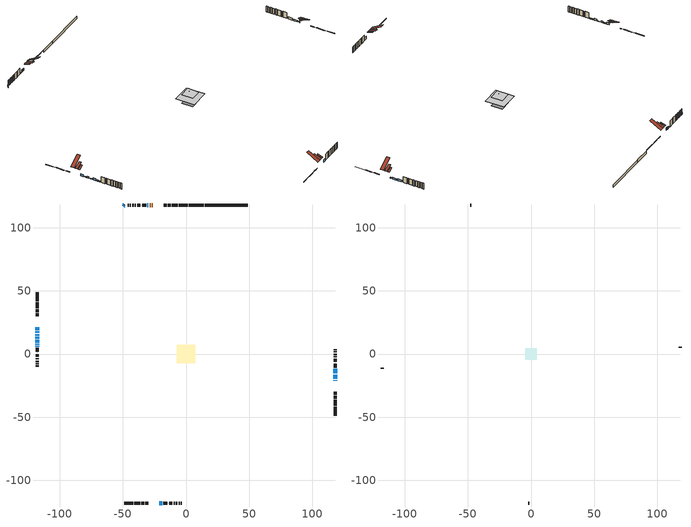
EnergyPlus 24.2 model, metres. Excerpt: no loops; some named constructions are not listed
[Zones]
conditioned space
 floor adiabatic (AdiabaticFloorConstruction): -7.32,-7.32 -7.32,7.32 7.32,7.32 7.32,-7.32 z2.9
 floor foundation (Slab1 construction): -4.37,-4.37 -4.37,4.37 4.37,4.37 4.37,-4.37 z-1.8
 floor foundation (Slab1 construction 1): -2.57,-2.57 -2.57,2.57 2.57,2.57 2.57,-2.57 z-1.8
 wall outside (RimJoist1 construction): 1.4,118.03 -5.76,118.03 / -48.89,-118.03 -41.73,-118.03 / -118.03,48.89 -118.03,41.73 / 118.03,-48.89 118.03,-41.73 z0.46:0.76
 wall outside (RimJoist2 construction): -6.68,118.03 -11.23,118.03 / -40.8,-118.03 -36.26,-118.03 / -118.03,40.8 -118.03,36.26 / 118.03,-40.8 118.03,-36.26 z0.46:0.76
 wall outside (RimJoist3 construction): -12.16,118.03 -14.31,118.03 / -35.33,-118.03 -33.18,-118.03 / -118.03,35.33 -118.03,33.18 / 118.03,-35.33 118.03,-33.18 z0.46:0.76
 wall outside (RimJoist4 construction): -15.24,118.03 -17.55,118.03 / -32.25,-118.03 -29.93,-118.03 / -118.03,32.25 -118.03,29.93 / 118.03,-32.25 118.03,-29.93 z0.46:0.76
 wall outside (AdiabaticWallConstruction 1): -26.42,118.03 -27.07,118.03 / -28,118.03 -28.86,118.03 z0.46:2.49
 wall outside (AdiabaticWallConstruction): 118.03,-21.07 118.03,-20.61 z0.46:1.38; -118.03,21.07 -118.03,18.99 / -48.89,118.03 -49.66,117.26 / -118.03,11.16 -118.03,8.97 z0.46:2.01; -21.07,-118.03 -18.88,-118.03 z0.46:2.44; -118.03,18.06 -118.03,16.74 / -118.03,6.38 -118.03,5.74 z0.46:1.22; -118.03,15.81 -118.03,14.64 z0.46:1.81; 118.03,-19.68 118.03,-16.25 z0.46:1.6; -29.78,118.03 -30.6,118.03 / -118.03,13.71 -118.03,12.08 z0.46:0.87; 118.03,-15.33 118.03,-11.77 z0.46:2.04; -118.03,8.04 -118.03,7.3 z0.46:1.4
 wall outside (Wall1 construction): -31.53,118.03 -34.5,118.03 / -17.96,-118.03 -14.98,-118.03 / -118.03,4.81 -118.03,1.84 / 118.03,-10.84 118.03,-7.87 z0.46:5.34
 wall outside (Wall2 construction): -35.43,118.03 -35.47,118.03 / -14.05,-118.03 -14.01,-118.03 / -118.03,0.91 -118.03,0.87 / 118.03,-6.94 118.03,-6.9 z0.46:5.34
 wall outside (Wall3 construction): -36.4,118.03 -38.7,118.03 / -13.08,-118.03 -10.78,-118.03 / -118.03,-0.06 -118.03,-2.36 / 118.03,-5.97 118.03,-3.67 z0.46:5.34
 wall outside (Wall5 construction): -39.63,118.03 -40.57,118.03 / -9.85,-118.03 -8.92,-118.03 / -118.03,-3.29 -118.03,-4.23 / 118.03,-2.74 118.03,-1.8 z0.46:5.34
 wall outside (Wall6 construction): -41.5,118.03 -42.74,118.03 / -7.99,-118.03 -6.75,-118.03 / -118.03,-5.15 -118.03,-6.39 / 118.03,-0.87 118.03,0.37 z0.46:5.34
 wall outside (Wall7 construction): -43.67,118.03 -44.44,118.03 / -5.82,-118.03 -5.04,-118.03 / -118.03,-7.32 -118.03,-8.1 / 118.03,1.29 118.03,2.07 z0.46:5.34
 wall outside (Wall8 construction): -45.37,118.03 -46.31,118.03 / -4.11,-118.03 -3.18,-118.03 / -118.03,-9.03 -118.03,-9.97 / 118.03,3 118.03,3.94 z0.46:5.34
 wall foundation (FoundationWall1 construction): 15,118.03,-1.8 15,118.03,0.46 45.5,118.03,0.46 45.5,118.03,0.17 48.89,118.03,0.17 48.89,118.03,-1.8
 wall foundation (FoundationWall2 construction): 14.07,118.03 2.33,118.03 z-1.8:0.46
 window (WindowConstruction 10): 118.03,-21.07 118.03,-20.61 z0.46:1.37
 window (WindowConstruction 5): -118.03,21.07 -118.03,18.99 z0.46:2.01
 window (WindowConstruction 6): -21.07,-118.03 -18.88,-118.03 z0.46:2.44
 window (WindowConstruction 7): -118.03,18.06 -118.03,16.74 z0.46:1.22
 window (WindowConstruction 8): -118.03,15.81 -118.03,14.64 z0.46:1.81
 window (WindowConstruction 9): 118.03,-19.68 118.03,-16.25 z0.46:1.6
 window (WindowConstruction 11): -29.79,118.03 -30.6,118.03 z0.46:0.87
 window (WindowConstruction 12): -118.03,13.71 -118.03,12.08 z0.46:0.87
 window (WindowConstruction): 118.03,-15.33 118.03,-11.77 z0.46:2.04
 window (WindowConstruction 1): -48.89,118.03 -49.66,117.26 z0.46:2.01
 window (WindowConstruction 2): -118.03,11.16 -118.03,8.97 z0.46:2.01
 window (WindowConstruction 3): -118.03,8.04 -118.03,7.31 z0.46:1.4
 window (WindowConstruction 4): -118.03,6.38 -118.03,5.74 z0.46:1.22
 door (Door): -26.42,118.03 -27.07,118.03 z0.46:2.49
 door (Door 1): -28,118.03 -28.86,118.03 z0.46:2.49
 ceiling adiabatic (AdiabaticFloorConstruction): 7.32,-7.32 7.32,7.32 -7.32,7.32 -7.32,-7.32 z2.9
 roof outside (Roof3 construction): -23.54,118.03,5.34 -23.54,112.13,7.3 -21.98,112.13,7.3 -21.98,118.03,5.34; -23.95,-118.03,5.34 -23.95,-112.13,7.3 -25.51,-112.13,7.3 -25.51,-118.03,5.34; -118.03,23.95,5.34 -112.13,23.95,7.3 -112.13,25.51,7.3 -118.03,25.51,5.34; 118.03,-23.95,5.34 112.13,-23.95,7.3 112.13,-25.51,7.3 118.03,-25.51,5.34
 roof outside (Roof4 construction): -25.49,118.03,5.34 -25.49,114.15,6.63 -24.47,114.15,6.63 -24.47,118.03,5.34; -22,-118.03,5.34 -22,-114.15,6.63 -23.02,-114.15,6.63 -23.02,-118.03,5.34; -118.03,22,5.34 -114.15,22,6.63 -114.15,23.02,6.63 -118.03,23.02,5.34; 118.03,-22,5.34 114.15,-22,6.63 114.15,-23.02,6.63 118.03,-23.02,5.34
attic - vented
 floor to conditioned space (Floor1 construction Reversed): -4.37,-4.37 -4.37,4.37 4.37,4.37 4.37,-4.37 z5.34
 floor to conditioned space (Floor2 construction Reversed): -1.92,-1.92 -1.92,1.92 1.92,1.92 1.92,-1.92 z5.34
 wall outside (Wall9 construction): -47.24,118.03 -47.96,118.03 / -2.25,-118.03 -1.52,-118.03 / -118.03,-10.89 -118.03,-11.62 / 118.03,4.87 118.03,5.59 z0.46:5.34
 roof outside (Roof1 construction): -21.05,118.03,5.34 -21.05,109.15,10.52 -18.48,109.15,10.52 -18.48,118.03,5.34; -26.43,-118.03,5.34 -26.43,-109.15,10.52 -29,-109.15,10.52 -29,-118.03,5.34; -118.03,26.43,5.34 -109.15,26.43,10.52 -109.15,29,10.52 -118.03,29,5.34; 118.03,-26.43,5.34 109.15,-26.43,10.52 109.15,-29,10.52 118.03,-29,5.34
[Material] Roughness=Rough; Thermal Absorptance=0.9
Name | Thickness {m} | Conductivity {W/m-K} | Density {kg/m3} | Specific Heat {J/kg-K} | Solar Absorptance | Visible Absorptance
ceiling loosefill ins | 0.254 | 0.0480833 | 16.02 | 1046.75 | 0.7 | 0.7
ceiling loosefill ins 1 | 0.169333 | 0.0480833 | 16.02 | 1046.75 | 0.7 | 0.7
ceiling stud and cavity | 0.1397 | 0.127757 | 65.682 | 1177.47 | 0.7 | 0.7
ceiling stud and cavity 1 | 0.1397 | 0.0978263 | 65.682 | 1177.47 | 0.7 | 0.7
gypsum board | 0.0127 | 0.160291 | 801 | 837.4 | 0.6 | 0.6
[Construction]
Floor1 construction: ceiling loosefill ins, ceiling stud and cavity, gypsum board
Floor2 construction: ceiling loosefill ins 1, ceiling stud and cavity 1, gypsum board
[EnergyManagementSystem:Program]
component_loads_program: Set loads_htg_walls = 0; Set loads_htg_rim_joists = 0; Set loads_htg_foundation_walls = 0; Set loads_htg_floors = 0; Set loads_htg_slabs = 0; Set loads_htg_ceilings = 0; Set loads_htg_roofs = 0; Set loads_htg_windows_conduction = 0; Set loads_htg_windows_solar = 0; Set loads_htg_doors = 0; Set loads_htg_skylights_conduction = 0; Set loads_htg_skylights_solar = 0; Set loads_htg_internal_mass = 0; Set loads_htg_intgains = 0; Set loads_htg_lighting = 0; Set loads_htg_infil = 0; Set loads_htg_mechvent = 0; Set loads_htg_natvent = 0; Set loads_htg_whf = 0; Set loads_htg_ducts = 0; Set loads_clg_walls = 0; Set loads_clg_rim_joists = 0; Set loads_clg_foundation_walls = 0; Set loads_clg_floors = 0; Set loads_clg_slabs = 0; Set loads_clg_ceilings = 0; Set loads_clg_roofs = 0; Set loads_clg_windows_conduction = 0; Set loads_clg_windows_solar = 0; Set loads_clg_doors = 0; Set loads_clg_skylights_conduction = 0; Set loads_clg_skylights_solar = 0; Set loads_clg_internal_mass = 0; Set loads_clg_intgains = 0; Set loads_clg_lighting = 0; Set loads_clg_infil = 0; Set loads_clg_mechvent = 0; Set loads_clg_natvent = 0; Set loads_clg_whf = 0; Set loads_clg_ducts = 0; Set hr_walls = 0; Set hr_walls = hr_walls + s_conv_32 + s_ig_32 + s_sol_32 + s_lgt_32 + s_surf_32; Set hr_walls = hr_walls + s_conv_33 + s_ig_33 + s_sol_33 + s_lgt_33 + s_surf_33; Set hr_walls = hr_walls + s_conv_34 + s_ig_34 + s_sol_34 + s_lgt_34 + s_surf_34; Set hr_walls = hr_walls + s_conv_35 + s_ig_35 + s_sol_35 + s_lgt_35 + s_surf_35; Set hr_walls = hr_walls + s_conv_36 + s_ig_36 + s_sol_36 + s_lgt_36 + s_surf_36; Set hr_walls = hr_walls + s_conv_37 + s_ig_37 + s_sol_37 + s_lgt_37 + s_surf_37; Set hr_walls = hr_walls + s_conv_38 + s_ig_38 + s_sol_38 + s_lgt_38 + s_surf_38; Set hr_walls = hr_walls + s_conv_39 + s_ig_39 + s_sol_39 + s_lgt_39 + s_surf_39; Set hr_walls = hr_walls + s_conv_40 + s_ig_40 + s_sol_40 + s_lgt_40 + s_surf_40; Set hr_walls = hr_walls + s_conv_41 + s_ig_41 + s_sol_41 + s_lgt_41 + s_surf_41; Set hr_walls = hr_walls + s_conv_42 + s_ig_42 + s_sol_42 + s_lgt_42 + s_surf_42; Set hr_walls = hr_walls + s_conv_43 + s_ig_43 + s_sol_43 + s_lgt_43 + s_surf_43; Set hr_walls = hr_walls + s_conv_44 + s_ig_44 + s_sol_44 + s_lgt_44 + s_surf_44; Set hr_walls = hr_walls + s_conv_45 + s_ig_45 + s_sol_45 + s_lgt_45 + s_surf_45; Set hr_walls = hr_walls + s_conv_46 + s_ig_46 + s_sol_46 + s_lgt_46 + s_surf_46; Set hr_walls = hr_walls + s_conv_47 + s_ig_47 + s_sol_47 + s_lgt_47 + s_surf_47; Set hr_walls = hr_walls + s_conv_48 + s_ig_48 + s_sol_48 + s_lgt_48 + s_surf_48; Set hr_walls = hr_walls + s_conv_49 + s_ig_49 + s_sol_49 + s_lgt_49 + s_surf_49; Set hr_walls = hr_walls + s_conv_50 + s_ig_50 + s_sol_50 + s_lgt_50 + s_surf_50; Set hr_walls = hr_walls + s_conv_51 + s_ig_51 + s_sol_51 + s_lgt_51 + s_surf_51; Set hr_walls = hr_walls + s_conv_52 + s_ig_52 + s_sol_52 + s_lgt_52 + s_surf_52; Set hr_walls = hr_walls + s_conv_53 + s_ig_53 + s_sol_53 + s_lgt_53 + s_surf_53; Set hr_walls = hr_walls + s_conv_54 + s_ig_54 + s_sol_54 + s_lgt_54 + s_surf_54; Set hr_walls = hr_walls + s_conv_55 + s_ig_55 + s_sol_55 + s_lgt_55 + s_surf_55; Set hr_walls = hr_walls + s_conv_56 + s_ig_56 + s_sol_56 + s_lgt_56 + s_surf_56; Set hr_walls = hr_walls + s_conv_57 + s_ig_57 + s_sol_57 + s_lgt_57 + s_surf_57; Set hr_walls = hr_walls + s_conv_58 + s_ig_58 + s_sol_58 + s_lgt_58 + s_surf_58; Set hr_walls = hr_walls + s_conv_59 + s_ig_59 + s_sol_59 + s_lgt_59 + s_surf_59; Set hr_rim_joists = 0; Set hr_rim_joists = hr_rim_joists + s_conv_6 + s_ig_6 + s_sol_6 + s_lgt_6 + s_surf_6; Set hr_rim_joists = hr_rim_joists + s_conv_7 + s_ig_7 + s_sol_7 + s_lgt_7 + s_surf_7; Set hr_rim_joists = hr_rim_joists + s_conv_8 + s_ig_8 + s_sol_8 + s_lgt_8 + s_surf_8; Set hr_rim_joists = hr_rim_joists + s_conv_9 + s_ig_9 + s_sol_9 + s_lgt_9 + s_surf_9; Set hr_rim_joists = hr_rim_joists + s_conv_10 + s_ig_10 + s_sol_10 + s_lgt_10 + s_surf_10; Set hr_rim_joists = hr_rim_joists + s_conv_11 + s_ig_11 + s_sol_11 + s_lgt_11 + s_surf_11; Set hr_rim_joists = hr_rim_joists + s_conv_12 + s_ig_12 + s_sol_12 + s_lgt_12 + s_surf_12; Set hr_rim_joists = hr_rim_joists + s_conv_13 + s_ig_13 + s_sol_13 + s_lgt_13 + s_surf_13; Set hr_rim_joists = hr_rim_joists + s_conv_14 + s_ig_14 + s_sol_14 + s_lgt_14 + s_surf_14; Set hr_rim_joists = hr_rim_joists + s_conv_15 + s_ig_15 + s_sol_15 + s_lgt_15 + s_surf_15; Set hr_rim_joists = hr_rim_joists + s_conv_16 + s_ig_16 + s_sol_16 + s_lgt_16 + s_surf_16; Set hr_rim_joists = hr_rim_joists + s_conv_17 + s_ig_17 + s_sol_17 + s_lgt_17 + s_surf_17; Set hr_rim_joists = hr_rim_joists + s_conv_18 + s_ig_18 + s_sol_18 + s_lgt_18 + s_surf_18; Set hr_rim_joists = hr_rim_joists + s_conv_19 + s_ig_19 + s_sol_19 + s_lgt_19 + s_surf_19; Set hr_rim_joists = hr_rim_joists + s_conv_20 + s_ig_20 + s_sol_20 + s_lgt_20 + s_surf_20; Set hr_rim_joists = hr_rim_joists + s_conv_21 + s_ig_21 + s_sol_21 + s_lgt_21 + s_surf_21; Set hr_foundation_walls = 0; Set hr_foundation_walls = hr_foundation_walls + s_conv_2 + s_ig_2 + s_sol_2 + s_lgt_2 + s_surf_2; Set hr_foundation_walls = hr_foundation_walls + s_conv_3 + s_ig_3 + s_sol_3 + s_lgt_3 + s_surf_3; Set hr_floors = 0; Set hr_slabs = 0; Set hr_slabs = hr_slabs + s_conv_30 + s_ig_30 + s_sol_30 + s_lgt_30 + s_surf_30; Set hr_slabs = hr_slabs + s_conv_31 + s_ig_31 + s_sol_31 + s_lgt_31 + s_surf_31; Set hr_ceilings = 0; Set hr_ceilings = hr_ceilings + s_conv + s_ig + s_sol + s_lgt + s_surf; Set hr_ceilings = hr_ceilings + s_conv_1 + s_ig_1 + s_sol_1 + s_lgt_1 + s_surf_1; Set hr_roofs = 0; Set hr_roofs = hr_roofs + s_conv_22 + s_ig_22 + s_sol_22 + s_lgt_22 + s_surf_22; Set hr_roofs = hr_roofs + s_conv_23 + s_ig_23 + s_sol_23 + s_lgt_23 + s_surf_23; Set hr_roofs = hr_roofs + s_conv_24 + s_ig_24 + s_sol_24 + s_lgt_24 + s_surf_24; Set hr_roofs = hr_roofs + s_conv_25 + s_ig_25 + s_sol_25 + s_lgt_25 + s_surf_25; Set hr_roofs = hr_roofs + s_conv_26 + s_ig_26 + s_sol_26 + s_lgt_26 + s_surf_26; Set hr_roofs = hr_roofs + s_conv_27 + s_ig_27 + s_sol_27 + s_lgt_27 + s_surf_27; Set hr_roofs = hr_roofs + s_conv_28 + s_ig_28 + s_sol_28 + s_lgt_28 + s_surf_28; Set hr_roofs = hr_roofs + s_conv_29 + s_ig_29 + s_sol_29 + s_lgt_29 + s_surf_29; Set hr_windows_conduction = 0; Set hr_windows_conduction = hr_windows_conduction + ss_conv_2; Set hr_windows_conduction = hr_windows_conduction + ss_ig_2; Set hr_windows_conduction = hr_windows_conduction + ss_surf_2; Set hr_windows_conduction = hr_windows_conduction + ss_conv_3; Set hr_windows_conduction = hr_windows_conduction + ss_ig_3; Set hr_windows_conduction = hr_windows_conduction + ss_surf_3; Set hr_windows_conduction = hr_windows_conduction + ss_conv_4; Set hr_windows_conduction = hr_windows_conduction + ss_ig_4; Set hr_windows_conduction = hr_windows_conduction + ss_surf_4; Set hr_windows_conduction = hr_windows_conduction + ss_conv_5; Set hr_windows_conduction = hr_windows_conduction + ss_ig_5; Set hr_windows_conduction = hr_windows_conduction + ss_surf_5; Set hr_windows_conduction = hr_windows_conduction + ss_conv_6; Set hr_windows_conduction = hr_windows_conduction + ss_ig_6; Set hr_windows_conduction = hr_windows_conduction + ss_surf_6; Set hr_windows_conduction = hr_windows_conduction + ss_conv_7; Set hr_windows_conduction = hr_windows_conduction + ss_ig_7; Set hr_windows_conduction = hr_windows_conduction + ss_surf_7; Set hr_windows_conduction = hr_windows_conduction + ss_conv_8; Set hr_windows_conduction = hr_windows_conduction + ss_ig_8; Set hr_windows_conduction = hr_windows_conduction + ss_surf_8; Set hr_windows_conduction = hr_windows_conduction + ss_conv_9; Set hr_windows_conduction = hr_windows_conduction + ss_ig_9; Set hr_windows_conduction = hr_windows_conduction + ss_surf_9; Set hr_windows_conduction = hr_windows_conduction + ss_conv_10; Set hr_windows_conduction = hr_windows_conduction + ss_ig_10; Set hr_windows_conduction = hr_windows_conduction + ss_surf_10; Set hr_windows_conduction = hr_windows_conduction + ss_conv_11; Set hr_windows_conduction = hr_windows_conduction + ss_ig_11; Set hr_windows_conduction = hr_windows_conduction + ss_surf_11; Set hr_windows_conduction = hr_windows_conduction + ss_conv_12; Set hr_windows_conduction = hr_windows_conduction + ss_ig_12; Set hr_windows_conduction = hr_windows_conduction + ss_surf_12; Set hr_windows_conduction = hr_windows_conduction + ss_conv_13; Set hr_windows_conduction = hr_windows_conduction + ss_ig_13; Set hr_windows_conduction = hr_windows_conduction + ss_surf_13; Set hr_windows_conduction = hr_windows_conduction + ss_conv_14; Set hr_windows_conduction = hr_windows_conduction + ss_ig_14; Set hr_windows_conduction = hr_windows_conduction + ss_surf_14; Set hr_windows_solar = 0; Set hr_windows_solar = hr_windows_solar - ss_trans_in * ZoneTimestep * 3600 + ss_back_out * ZoneTimestep * 3600 + ss_trans_out * ZoneTimestep * 3600; Set hr_windows_solar = hr_windows_solar - ss_trans_in_1 * ZoneTimestep * 3600 + ss_back_out_1 * ZoneTimestep * 3600 + ss_trans_out_1 * ZoneTimestep * 3600; Set hr_windows_solar = hr_windows_solar - ss_trans_in_2 * ZoneTimestep * 3600 + ss_back_out_2 * ZoneTimestep * 3600 + ss_trans_out_2 * ZoneTimestep * 3600; Set hr_windows_solar = hr_windows_solar - ss_trans_in_3 * ZoneTimestep * 3600 + ss_back_out_3 * ZoneTimestep * 3600 + ss_trans_out_3 * ZoneTimestep * 3600; Set hr_windows_solar = hr_windows_solar - ss_trans_in_4 * ZoneTimestep * 3600 + ss_back_out_4 * ZoneTimestep * 3600 + ss_trans_out_4 * ZoneTimestep * 3600; Set hr_windows_solar = hr_windows_solar - ss_trans_in_5 * ZoneTimestep * 3600 + ss_back_out_5 * ZoneTimestep * 3600 + ss_trans_out_5 * ZoneTimestep * 3600; Set hr_windows_solar = hr_windows_solar - ss_trans_in_6 * ZoneTimestep * 3600 + ss_back_out_6 * ZoneTimestep * 3600 + ss_trans_out_6 * ZoneTimestep * 3600; Set hr_windows_solar = hr_windows_solar - ss_trans_in_7 * ZoneTimestep * 3600 + ss_back_out_7 * ZoneTimestep * 3600 + ss_trans_out_7 * ZoneTimestep * 3600; Set hr_windows_solar = hr_windows_solar - ss_trans_in_8 * ZoneTimestep * 3600 + ss_back_out_8 * ZoneTimestep * 3600 + ss_trans_out_8 * ZoneTimestep * 3600; Set hr_windows_solar = hr_windows_solar - ss_trans_in_9 * ZoneTimestep * 3600 + ss_back_out_9 * ZoneTimestep * 3600 + ss_trans_out_9 * ZoneTimestep * 3600; Set hr_windows_solar = hr_windows_solar - ss_trans_in_10 * ZoneTimestep * 3600 + ss_back_out_10 * ZoneTimestep * 3600 + ss_trans_out_10 * ZoneTimestep * 3600; Set hr_windows_solar = hr_windows_solar - ss_trans_in_11 * ZoneTimestep * 3600 + ss_back_out_11 * ZoneTimestep * 3600 + ss_trans_out_11 * ZoneTimestep * 3600; Set hr_windows_solar = hr_windows_solar - ss_trans_in_12 * ZoneTimestep * 3600 + ss_back_out_12 * ZoneTimestep * 3600 + ss_trans_out_12 * ZoneTimestep * 3600; Set hr_doors = 0; Set hr_doors = hr_doors + ss_sol; Set hr_doors = hr_doors + ss_lgt; Set hr_doors = hr_doors + ss_conv; Set hr_doors = hr_doors + ss_ig; Set hr_doors = hr_doors + ss_surf; Set hr_doors = hr_doors + ss_sol_1; Set hr_doors = hr_doors + ss_lgt_1; Set hr_doors = hr_doors + ss_conv_1; Set hr_doors = hr_doors + ss_ig_1; Set hr_doors = hr_doors + ss_surf_1; Set hr_skylights_conduction = 0; Set hr_skylights_solar = 0; Set hr_internal_mass = 0; Set hr_internal_mass = hr_internal_mass + s_conv_4 + s_ig_4 + s_sol_4 + s_lgt_4 + s_surf_4; Set hr_internal_mass = hr_internal_mass + s_conv_5 + s_ig_5 + s_sol_5 + s_lgt_5 + s_surf_5; Set hr_internal_mass = hr_internal_mass + im_conv + im_ig + im_sol + im_lgt + im_surf; Set hr_internal_mass = hr_internal_mass + im_conv_1 + im_ig_1 + im_sol_1 + im_lgt_1 + im_surf_1; Set hr_intgains = 0; Set hr_intgains = hr_intgains - ig_ee_conv - ig_ee_rad - ig_ee_conv_1 - ig_ee_rad_1 - ig_ee_conv_2 - ig_ee_rad_2 - ig_ee_conv_3 - ig_ee_rad_3 - ig_ee_conv_4 - ig_ee_rad_4 - ig_ee_conv_5 - ig_ee_rad_5 - ig_ee_conv_6 - ig_ee_rad_6 - ig_oe_conv - ig_oe_rad - ig_oe_conv_1 - ig_oe_rad_1 - ig_oe_conv_2 - ig_oe_rad_2 - ig_oe_conv_3 - ig_oe_rad_3 - ig_oe_conv_4 - ig_oe_rad_4 - ig_ppl_conv - ig_ppl_rad; Set hr_lighting = 0; Set hr_lighting = hr_lighting - ig_lgt_conv - ig_lgt_rad - ig_lgt_vis; Set hr_infil = 0; Set hr_infil = hr_infil - airflow_gain + airflow_loss; Set hr_natvent = 0; Set hr_natvent = hr_natvent - airflow_gain_1 + airflow_loss_1; Set hr_whf = 0; Set hr_whf = hr_whf - airflow_gain_2 + airflow_loss_2; Set hr_mechvent = 0; Set hr_mechvent = hr_mechvent - mv_conv - mv_rad - mv_conv_1 - mv_rad_1 - mv_conv_2 - mv_rad_2 - mv_conv_3 - mv_rad_3 - mv_conv_4 - mv_rad_4 - mv_conv_5 - mv_rad_5 - mv_conv_6 - mv_rad_6; Set hr_ducts = 0; Set hr_intgains = hr_intgains + dhw_loss * (1.0*(1-dhw_rtf) + 1.0*dhw_rtf); Set htg_mode = 0; Set clg_mode = 0; If (htg_load_cond > 0); Set htg_mode = 1.0; ElseIf (clg_load_cond > 0); Set clg_mode = 0.0; Else; Set htg_season = 0; Set clg_season = 0; If ((DayOfYear >= 1) && (DayOfYear <= 365)); Set clg_season = 1; EndIf; If ((DayOfYear >= 1) && (DayOfYear <= 365)); Set htg_season = 1; EndIf; If ((airflow_gain_1 <> 0) || (airflow_loss_1 <> 0)) && (clg_season == 1); Set clg_mode = 0.0; ElseIf ((airflow_gain_2 <> 0) || (airflow_loss_2 <> 0)) && (clg_season == 1); Set clg_mode = 0.0; Else; Set Tmid_setpoint = (htg_sp_s_1 + clg_sp_s_1) / 2; If (tin_s_1 > Tmid_setpoint) && (clg_season == 1); Set clg_mode = 0.0; ElseIf (tin_s_1 < Tmid_setpoint) && (htg_season == 1); Set htg_mode = 1.0; EndIf; EndIf; EndIf; Set loads_htg_walls = loads_htg_walls + (hr_walls * htg_mode * 1); Set loads_htg_rim_joists = loads_htg_rim_joists + (hr_rim_joists * htg_mode * 1); Set loads_htg_foundation_walls = loads_htg_foundation_walls + (hr_foundation_walls * htg_mode * 1); Set loads_htg_floors = loads_htg_floors + (hr_floors * htg_mode * 1); Set loads_htg_slabs = loads_htg_slabs + (hr_slabs * htg_mode * 1); Set loads_htg_ceilings = loads_htg_ceilings + (hr_ceilings * htg_mode * 1); Set loads_htg_roofs = loads_htg_roofs + (hr_roofs * htg_mode * 1); Set loads_htg_windows_conduction = loads_htg_windows_conduction + (hr_windows_conduction * htg_mode * 1); Set loads_htg_windows_solar = loads_htg_windows_solar + (hr_windows_solar * htg_mode * 1); Set loads_htg_doors = loads_htg_doors + (hr_doors * htg_mode * 1); Set loads_htg_skylights_conduction = loads_htg_skylights_conduction + (hr_skylights_conduction * htg_mode * 1); Set loads_htg_skylights_solar = loads_htg_skylights_solar + (hr_skylights_solar * htg_mode * 1); Set loads_htg_internal_mass = loads_htg_internal_mass + (hr_internal_mass * htg_mode * 1); Set loads_htg_intgains = loads_htg_intgains + (hr_intgains * htg_mode * 1); Set loads_htg_lighting = loads_htg_lighting + (hr_lighting * htg_mode * 1); Set loads_htg_infil = loads_htg_infil + (hr_infil * htg_mode * 1); Set loads_htg_mechvent = loads_htg_mechvent + (hr_mechvent * htg_mode * 1); Set loads_htg_natvent = loads_htg_natvent + (hr_natvent * htg_mode * 1); Set loads_htg_whf = loads_htg_whf + (hr_whf * htg_mode * 1); Set loads_htg_ducts = loads_htg_ducts + (hr_ducts * htg_mode * 1); Set loads_clg_walls = loads_clg_walls + (-hr_walls * clg_mode * 1); Set loads_clg_rim_joists = loads_clg_rim_joists + (-hr_rim_joists * clg_mode * 1); Set loads_clg_foundation_walls = loads_clg_foundation_walls + (-hr_foundation_walls * clg_mode * 1); Set loads_clg_floors = loads_clg_floors + (-hr_floors * clg_mode * 1); Set loads_clg_slabs = loads_clg_slabs + (-hr_slabs * clg_mode * 1); Set loads_clg_ceilings = loads_clg_ceilings + (-hr_ceilings * clg_mode * 1); Set loads_clg_roofs = loads_clg_roofs + (-hr_roofs * clg_mode * 1); Set loads_clg_windows_conduction = loads_clg_windows_conduction + (-hr_windows_conduction * clg_mode * 1); Set loads_clg_windows_solar = loads_clg_windows_solar + (-hr_windows_solar * clg_mode * 1); Set loads_clg_doors = loads_clg_doors + (-hr_doors * clg_mode * 1); Set loads_clg_skylights_conduction = loads_clg_skylights_conduction + (-hr_skylights_conduction * clg_mode * 1); Set loads_clg_skylights_solar = loads_clg_skylights_solar + (-hr_skylights_solar * clg_mode * 1); Set loads_clg_internal_mass = loads_clg_internal_mass + (-hr_internal_mass * clg_mode * 1); Set loads_clg_intgains = loads_clg_intgains + (-hr_intgains * clg_mode * 1); Set loads_clg_lighting = loads_clg_lighting + (-hr_lighting * clg_mode * 1); Set loads_clg_infil = loads_clg_infil + (-hr_infil * clg_mode * 1); Set loads_clg_mechvent = loads_clg_mechvent + (-hr_mechvent * clg_mode * 1); Set loads_clg_natvent = loads_clg_natvent + (-hr_natvent * clg_mode * 1); Set loads_clg_whf = loads_clg_whf + (-hr_whf * clg_mode * 1); Set loads_clg_ducts = loads_clg_ducts + (-hr_ducts * clg_mode * 1)
[EnergyManagementSystem:OutputVariable] Type of Data in Variable=Summed; Update Frequency=ZoneTimestep
Name | EMS Variable | EMS Program or Subroutine | Units
loads_clg_mechvent_annual_outvar; Energy Management System Output Variable 40 | loads_clg_mechvent | component_loads_program | J
loads_clg_whf_annual_outvar; Energy Management System Output Variable 41 | loads_clg_whf | component_loads_program | J
loads_clg_ducts_annual_outvar; Energy Management System Output Variable 42 | loads_clg_ducts | component_loads_program | J
loads_clg_intgains_annual_outvar; Energy Management System Output Variable 43 | loads_clg_intgains | component_loads_program | J
loads_clg_lighting_annual_outvar; Energy Management System Output Variable 44 | loads_clg_lighting | component_loads_program | J
loads_htg_tot_annual_outvar; Energy Management System Output Variable 1; Energy Management System Output Variable 45 | loads_htg_tot | total_loads_program | J
loads_clg_tot_annual_outvar; Energy Management System Output Variable 2; Energy Management System Output Variable 46 | loads_clg_tot | total_loads_program | J
Energy Management System Output Variable 3 | htg_unmet_hours | unmet_hours_program | hr
Energy Management System Output Variable 4 | clg_unmet_hours | unmet_hours_program | hr
Energy Management System Output Variable 5 | loads_htg_roofs | component_loads_program | J
Energy Management System Output Variable 6 | loads_htg_ceilings | component_loads_program | J
Energy Management System Output Variable 7 | loads_htg_walls | component_loads_program | J
Energy Management System Output Variable 8 | loads_htg_rim_joists | component_loads_program | J
Energy Management System Output Variable 9 | loads_htg_foundation_walls | component_loads_program | J
Energy Management System Output Variable 10 | loads_htg_doors | component_loads_program | J
Energy Management System Output Variable 11 | loads_htg_windows_conduction | component_loads_program | J
Energy Management System Output Variable 12 | loads_htg_windows_solar | component_loads_program | J
Energy Management System Output Variable 13 | loads_htg_skylights_conduction | component_loads_program | J
Energy Management System Output Variable 14 | loads_htg_skylights_solar | component_loads_program | J
Energy Management System Output Variable 15 | loads_htg_floors | component_loads_program | J
Energy Management System Output Variable 16 | loads_htg_slabs | component_loads_program | J
Energy Management System Output Variable 17 | loads_htg_internal_mass | component_loads_program | J
Energy Management System Output Variable 18 | loads_htg_infil | component_loads_program | J
Energy Management System Output Variable 19 | loads_htg_natvent | component_loads_program | J
Energy Management System Output Variable 20 | loads_htg_mechvent | component_loads_program | J
Energy Management System Output Variable 21 | loads_htg_whf | component_loads_program | J
Energy Management System Output Variable 22 | loads_htg_ducts | component_loads_program | J
Energy Management System Output Variable 23 | loads_htg_intgains | component_loads_program | J
Energy Management System Output Variable 24 | loads_htg_lighting | component_loads_program | J
Energy Management System Output Variable 25 | loads_clg_roofs | component_loads_program | J
Energy Management System Output Variable 26 | loads_clg_ceilings | component_loads_program | J
Energy Management System Output Variable 27 | loads_clg_walls | component_loads_program | J
Energy Management System Output Variable 28 | loads_clg_rim_joists | component_loads_program | J
Energy Management System Output Variable 29 | loads_clg_foundation_walls | component_loads_program | J
Energy Management System Output Variable 30 | loads_clg_doors | component_loads_program | J
Energy Management System Output Variable 31 | loads_clg_windows_conduction | component_loads_program | J
Energy Management System Output Variable 32 | loads_clg_windows_solar | component_loads_program | J
Energy Management System Output Variable 33 | loads_clg_skylights_conduction | component_loads_program | J
Energy Management System Output Variable 34 | loads_clg_skylights_solar | component_loads_program | J
Energy Management System Output Variable 35 | loads_clg_floors | component_loads_program | J
Energy Management System Output Variable 36 | loads_clg_slabs | component_loads_program | J
Energy Management System Output Variable 37 | loads_clg_internal_mass | component_loads_program | J
Energy Management System Output Variable 38 | loads_clg_infil | component_loads_program | J
Energy Management System Output Variable 39 | loads_clg_natvent | component_loads_program | J
[Schedule:Day:Interval]
interior lighting schedule day: No, 01:00, 0.108182, 04:00, 0.0901515, 05:00, 0.0991667, 06:00, 0.162273, 07:00, 0.270455, 08:00, 0.342576, 10:00, 0.369621, 11:00, 0.351591, 12:00, 0.333561, 13:00, 0.324545, 14:00, 0.31553, 15:00, 0.333561, 16:00, 0.369621, 17:00, 0.450758, 18:00, 0.585985, 19:00, 0.775303, 20:00, 0.955606, 21:00, 0.991667, 22:00, 0.712197, 23:00, 0.360606, 24:00, 0.162273
interior lighting schedule day 1: No, 01:00, 0.100909, 04:00, 0.0840909, 05:00, 0.0925, 06:00, 0.151364, 07:00, 0.252273, 08:00, 0.319545, 10:00, 0.344773, 11:00, 0.327955, 12:00, 0.311136, 13:00, 0.302727, 14:00, 0.294318, 15:00, 0.311136, 16:00, 0.344773, 17:00, 0.420455, 18:00, 0.546591, 19:00, 0.723182, 20:00, 0.891364, 21:00, 0.925, 22:00, 0.664318, 23:00, 0.336364, 24:00, 0.151364
interior lighting schedule day 2: No, 01:00, 0.0927273, 04:00, 0.0772727, 05:00, 0.085, 06:00, 0.139091, 07:00, 0.231818, 08:00, 0.293636, 10:00, 0.316818, 11:00, 0.301364, 12:00, 0.285909, 13:00, 0.278182, 14:00, 0.270455, 15:00, 0.285909, 16:00, 0.316818, 17:00, 0.386364, 18:00, 0.502273, 19:00, 0.664545, 20:00, 0.819091, 21:00, 0.85, 22:00, 0.610455, 23:00, 0.309091, 24:00, 0.139091
interior lighting schedule day 3: No, 01:00, 0.0845455, 04:00, 0.0704545, 05:00, 0.0775, 06:00, 0.126818, 07:00, 0.211364, 08:00, 0.267727, 10:00, 0.288864, 11:00, 0.274773, 12:00, 0.260682, 13:00, 0.253636, 14:00, 0.246591, 15:00, 0.260682, 16:00, 0.288864, 17:00, 0.352273, 18:00, 0.457955, 19:00, 0.605909, 20:00, 0.746818, 21:00, 0.775, 22:00, 0.556591, 23:00, 0.281818, 24:00, 0.126818
interior lighting schedule day 4: No, 01:00, 0.0763636, 04:00, 0.0636364, 05:00, 0.07, 06:00, 0.114545, 07:00, 0.190909, 08:00, 0.241818, 10:00, 0.260909, 11:00, 0.248182, 12:00, 0.235455, 13:00, 0.229091, 14:00, 0.222727, 15:00, 0.235455, 16:00, 0.260909, 17:00, 0.318182, 18:00, 0.413636, 19:00, 0.547273, 20:00, 0.674545, 21:00, 0.7, 22:00, 0.502727, 23:00, 0.254545, 24:00, 0.114545
interior lighting schedule day 5: No, 01:00, 0.0727273, 04:00, 0.0606061, 05:00, 0.0666667, 06:00, 0.109091, 07:00, 0.181818, 08:00, 0.230303, 10:00, 0.248485, 11:00, 0.236364, 12:00, 0.224242, 13:00, 0.218182, 14:00, 0.212121, 15:00, 0.224242, 16:00, 0.248485, 17:00, 0.30303, 18:00, 0.393939, 19:00, 0.521212, 20:00, 0.642424, 21:00, 0.666667, 22:00, 0.478788, 23:00, 0.242424, 24:00, 0.109091
interior lighting schedule day 6: No, 01:00, 0.0745455, 04:00, 0.0621212, 05:00, 0.0683333, 06:00, 0.111818, 07:00, 0.186364, 08:00, 0.236061, 10:00, 0.254697, 11:00, 0.242273, 12:00, 0.229848, 13:00, 0.223636, 14:00, 0.217424, 15:00, 0.229848, 16:00, 0.254697, 17:00, 0.310606, 18:00, 0.403788, 19:00, 0.534242, 20:00, 0.658485, 21:00, 0.683333, 22:00, 0.490758, 23:00, 0.248485, 24:00, 0.111818
interior lighting schedule day 7: No, 01:00, 0.08, 04:00, 0.0666667, 05:00, 0.0733333, 06:00, 0.12, 07:00, 0.2, 08:00, 0.253333, 10:00, 0.273333, 11:00, 0.26, 12:00, 0.246667, 13:00, 0.24, 14:00, 0.233333, 15:00, 0.246667, 16:00, 0.273333, 17:00, 0.333333, 18:00, 0.433333, 19:00, 0.573333, 20:00, 0.706667, 21:00, 0.733333, 22:00, 0.526667, 23:00, 0.266667, 24:00, 0.12
interior lighting schedule day 8: No, 01:00, 0.0890909, 04:00, 0.0742424, 05:00, 0.0816667, 06:00, 0.133636, 07:00, 0.222727, 08:00, 0.282121, 10:00, 0.304394, 11:00, 0.289545, 12:00, 0.274697, 13:00, 0.267273, 14:00, 0.259848, 15:00, 0.274697, 16:00, 0.304394, 17:00, 0.371212, 18:00, 0.482576, 19:00, 0.638485, 20:00, 0.78697, 21:00, 0.816667, 22:00, 0.586515, 23:00, 0.29697, 24:00, 0.133636
interior lighting schedule day 9: No, 01:00, 0.0972727, 04:00, 0.0810606, 05:00, 0.0891667, 06:00, 0.145909, 07:00, 0.243182, 08:00, 0.30803, 10:00, 0.332348, 11:00, 0.316136, 12:00, 0.299924, 13:00, 0.291818, 14:00, 0.283712, 15:00, 0.299924, 16:00, 0.332348, 17:00, 0.405303, 18:00, 0.526894, 19:00, 0.697121, 20:00, 0.859242, 21:00, 0.891667, 22:00, 0.640379, 23:00, 0.324242, 24:00, 0.145909
interior lighting schedule day 10: No, 01:00, 0.105455, 04:00, 0.0878788, 05:00, 0.0966667, 06:00, 0.158182, 07:00, 0.263636, 08:00, 0.333939, 10:00, 0.360303, 11:00, 0.342727, 12:00, 0.325152, 13:00, 0.316364, 14:00, 0.307576, 15:00, 0.325152, 16:00, 0.360303, 17:00, 0.439394, 18:00, 0.571212, 19:00, 0.755758, 20:00, 0.931515, 21:00, 0.966667, 22:00, 0.694242, 23:00, 0.351515, 24:00, 0.158182
interior lighting schedule day 11: No, 01:00, 0.109091, 04:00, 0.0909091, 05:00, 0.1, 06:00, 0.163636, 07:00, 0.272727, 08:00, 0.345455, 10:00, 0.372727, 11:00, 0.354545, 12:00, 0.336364, 13:00, 0.327273, 14:00, 0.318182, 15:00, 0.336364, 16:00, 0.372727, 17:00, 0.454545, 18:00, 0.590909, 19:00, 0.781818, 20:00, 0.963636, 21:00, 1, 22:00, 0.718182, 23:00, 0.363636, 24:00, 0.163636
interior lighting schedule default day; occupants schedule default day; clothes dryer schedule default day; cooking range schedule default day; mech vent bath fan 0 schedule default day; mech vent bath fan 1 schedule default day; mech vent bath fan 2 schedule default day; misc plug loads schedule default day; general water use schedule default day; heating setpoint default day; cooling setpoint default day; clothes dryer exhaust 0 schedule default day; cooling season schedule day; cooling season schedule day 2; cooling season schedule default day; exterior lighting schedule default day; natural vent schedule default day: No, 24:00, 0
occupants schedule day: No, 05:00, 0.426829, 06:00, 0.719512, 07:00, 1, 08:00, 0.670732, 09:00, 0.329268, 14:00, 0.170732, 15:00, 0.231707, 16:00, 0.329268, 17:00, 0.5, 18:00, 0.670732, 19:00, 0.829268, 21:00, 1, 22:00, 0.853659, 23:00, 0.646341, 24:00, 0.426829
clothes dryer schedule day; clothes dryer exhaust 0 schedule day: No, 01:00, 0.123457, 02:00, 0.0740741, 03:00, 0.0493827, 04:00, 0.0246914, 05:00, 0.0493827, 06:00, 0.0740741, 07:00, 0.197531, 08:00, 0.395062, 09:00, 0.592593, 10:00, 0.839506, 11:00, 0.962963, 12:00, 1, 13:00, 0.91358, 14:00, 0.82716, 15:00, 0.716049, 16:00, 0.753086, 17:00, 0.679012, 18:00, 0.666667, 20:00, 0.62963, 21:00, 0.641975, 22:00, 0.666667, 23:00, 0.54321, 24:00, 0.296296
cooking range schedule day: No, 05:00, 0.0597015, 06:00, 0.11194, 07:00, 0.171642, 08:00, 0.291045, 11:00, 0.343284, 12:00, 0.402985, 13:00, 0.462687, 14:00, 0.343284, 15:00, 0.291045, 16:00, 0.402985, 17:00, 0.567164, 18:00, 1, 19:00, 0.850746, 20:00, 0.432836, 21:00, 0.291045, 22:00, 0.231343, 23:00, 0.171642, 24:00, 0.11194
mech vent bath fan 0 schedule day; mech vent bath fan 1 schedule day; mech vent bath fan 2 schedule day: No, 07:00, 0, 08:00, 1, 09:00, 0.2, 24:00, 0
misc plug loads schedule day: No, 06:00, 0.705882, 07:00, 0.745098, 08:00, 0.803922, 15:00, 0.823529, 16:00, 0.862745, 17:00, 0.921569, 18:00, 0.980392, 19:00, 1, 20:00, 0.980392, 21:00, 0.941176, 22:00, 0.862745, 23:00, 0.784314, 24:00, 0.72549
general water use schedule day: No, 01:00, 0.315068, 03:00, 0.287671, 04:00, 0.342466, 05:00, 0.369863, 06:00, 0.520548, 07:00, 0.60274, 08:00, 0.534247, 10:00, 0.506849, 11:00, 0.465753, 14:00, 0.479452, 15:00, 0.534247, 16:00, 0.589041, 17:00, 0.69863, 18:00, 0.876712, 19:00, 0.890411, 20:00, 0.986301, 21:00, 1, 22:00, 0.863014, 23:00, 0.616438, 24:00, 0.465753
heating setpoint day: No, 07:00, 18, 23:00, 21, 24:00, 18
cooling setpoint day: No, 24:00, 25
cooling season schedule day 1: No, 24:00, 1
exterior lighting schedule day: No, 01:00, 0.566667, 03:00, 0.524167, 05:00, 0.495833, 06:00, 0.5525, 07:00, 0.623333, 08:00, 0.580833, 09:00, 0.439167, 10:00, 0.354167, 12:00, 0.34, 13:00, 0.354167, 14:00, 0.396667, 15:00, 0.425, 16:00, 0.495833, 17:00, 0.623333, 18:00, 0.793333, 19:00, 0.906667, 20:00, 0.963333, 21:00, 0.991667, 22:00, 0.920833, 23:00, 0.793333, 24:00, 0.665833
exterior lighting schedule day 1: No, 01:00, 0.528571, 03:00, 0.488929, 05:00, 0.4625, 06:00, 0.515357, 07:00, 0.581429, 08:00, 0.541786, 09:00, 0.409643, 10:00, 0.330357, 12:00, 0.317143, 13:00, 0.330357, 14:00, 0.37, 15:00, 0.396429, 16:00, 0.4625, 17:00, 0.581429, 18:00, 0.74, 19:00, 0.845714, 20:00, 0.898571, 21:00, 0.925, 22:00, 0.858929, 23:00, 0.74, 24:00, 0.621071
exterior lighting schedule day 10: No, 01:00, 0.552381, 03:00, 0.510952, 05:00, 0.483333, 06:00, 0.538571, 07:00, 0.607619, 08:00, 0.56619, 09:00, 0.428095, 10:00, 0.345238, 12:00, 0.331429, 13:00, 0.345238, 14:00, 0.386667, 15:00, 0.414286, 16:00, 0.483333, 17:00, 0.607619, 18:00, 0.773333, 19:00, 0.88381, 20:00, 0.939048, 21:00, 0.966667, 22:00, 0.897619, 23:00, 0.773333, 24:00, 0.649048
exterior lighting schedule day 11: No, 01:00, 0.571429, 03:00, 0.528571, 05:00, 0.5, 06:00, 0.557143, 07:00, 0.628571, 08:00, 0.585714, 09:00, 0.442857, 10:00, 0.357143, 12:00, 0.342857, 13:00, 0.357143, 14:00, 0.4, 15:00, 0.428571, 16:00, 0.5, 17:00, 0.628571, 18:00, 0.8, 19:00, 0.914286, 20:00, 0.971429, 21:00, 1, 22:00, 0.928571, 23:00, 0.8, 24:00, 0.671429
exterior lighting schedule day 2: No, 01:00, 0.485714, 03:00, 0.449286, 05:00, 0.425, 06:00, 0.473571, 07:00, 0.534286, 08:00, 0.497857, 09:00, 0.376429, 10:00, 0.303571, 12:00, 0.291429, 13:00, 0.303571, 14:00, 0.34, 15:00, 0.364286, 16:00, 0.425, 17:00, 0.534286, 18:00, 0.68, 19:00, 0.777143, 20:00, 0.825714, 21:00, 0.85, 22:00, 0.789286, 23:00, 0.68, 24:00, 0.570714
exterior lighting schedule day 3: No, 01:00, 0.442857, 03:00, 0.409643, 05:00, 0.3875, 06:00, 0.431786, 07:00, 0.487143, 08:00, 0.453929, 09:00, 0.343214, 10:00, 0.276786, 12:00, 0.265714, 13:00, 0.276786, 14:00, 0.31, 15:00, 0.332143, 16:00, 0.3875, 17:00, 0.487143, 18:00, 0.62, 19:00, 0.708571, 20:00, 0.752857, 21:00, 0.775, 22:00, 0.719643, 23:00, 0.62, 24:00, 0.520357
exterior lighting schedule day 4: No, 01:00, 0.4, 03:00, 0.37, 05:00, 0.35, 06:00, 0.39, 07:00, 0.44, 08:00, 0.41, 09:00, 0.31, 10:00, 0.25, 12:00, 0.24, 13:00, 0.25, 14:00, 0.28, 15:00, 0.3, 16:00, 0.35, 17:00, 0.44, 18:00, 0.56, 19:00, 0.64, 20:00, 0.68, 21:00, 0.7, 22:00, 0.65, 23:00, 0.56, 24:00, 0.47
exterior lighting schedule day 5: No, 01:00, 0.380952, 03:00, 0.352381, 05:00, 0.333333, 06:00, 0.371429, 07:00, 0.419048, 08:00, 0.390476, 09:00, 0.295238, 10:00, 0.238095, 12:00, 0.228571, 13:00, 0.238095, 14:00, 0.266667, 15:00, 0.285714, 16:00, 0.333333, 17:00, 0.419048, 18:00, 0.533333, 19:00, 0.609524, 20:00, 0.647619, 21:00, 0.666667, 22:00, 0.619048, 23:00, 0.533333, 24:00, 0.447619
exterior lighting schedule day 6: No, 01:00, 0.390476, 03:00, 0.36119, 05:00, 0.341667, 06:00, 0.380714, 07:00, 0.429524, 08:00, 0.400238, 09:00, 0.302619, 10:00, 0.244048, 12:00, 0.234286, 13:00, 0.244048, 14:00, 0.273333, 15:00, 0.292857, 16:00, 0.341667, 17:00, 0.429524, 18:00, 0.546667, 19:00, 0.624762, 20:00, 0.66381, 21:00, 0.683333, 22:00, 0.634524, 23:00, 0.546667, 24:00, 0.45881
exterior lighting schedule day 7: No, 01:00, 0.419048, 03:00, 0.387619, 05:00, 0.366667, 06:00, 0.408571, 07:00, 0.460952, 08:00, 0.429524, 09:00, 0.324762, 10:00, 0.261905, 12:00, 0.251429, 13:00, 0.261905, 14:00, 0.293333, 15:00, 0.314286, 16:00, 0.366667, 17:00, 0.460952, 18:00, 0.586667, 19:00, 0.670476, 20:00, 0.712381, 21:00, 0.733333, 22:00, 0.680952, 23:00, 0.586667, 24:00, 0.492381
exterior lighting schedule day 8: No, 01:00, 0.466667, 03:00, 0.431667, 05:00, 0.408333, 06:00, 0.455, 07:00, 0.513333, 08:00, 0.478333, 09:00, 0.361667, 10:00, 0.291667, 12:00, 0.28, 13:00, 0.291667, 14:00, 0.326667, 15:00, 0.35, 16:00, 0.408333, 17:00, 0.513333, 18:00, 0.653333, 19:00, 0.746667, 20:00, 0.793333, 21:00, 0.816667, 22:00, 0.758333, 23:00, 0.653333, 24:00, 0.548333
exterior lighting schedule day 9: No, 01:00, 0.509524, 03:00, 0.47131, 05:00, 0.445833, 06:00, 0.496786, 07:00, 0.560476, 08:00, 0.522262, 09:00, 0.394881, 10:00, 0.318452, 12:00, 0.305714, 13:00, 0.318452, 14:00, 0.356667, 15:00, 0.382143, 16:00, 0.445833, 17:00, 0.560476, 18:00, 0.713333, 19:00, 0.815238, 20:00, 0.86619, 21:00, 0.891667, 22:00, 0.827976, 23:00, 0.713333, 24:00, 0.59869
[Schedule:Week:Daily]
mech vent bath fan 1 schedule Week Rule - Jan1-Dec31: mech vent bath fan 1 schedule day, mech vent bath fan 1 schedule day, mech vent bath fan 1 schedule day, mech vent bath fan 1 schedule day, mech vent bath fan 1 schedule day, mech vent bath fan 1 schedule day, mech vent bath fan 1 schedule day, mech vent bath fan 1 schedule default day, mech vent bath fan 1 schedule default day, mech vent bath fan 1 schedule default day, mech vent bath fan 1 schedule default day, mech vent bath fan 1 schedule default day
mech vent bath fan 2 schedule Week Rule - Jan1-Dec31: mech vent bath fan 2 schedule day, mech vent bath fan 2 schedule day, mech vent bath fan 2 schedule day, mech vent bath fan 2 schedule day, mech vent bath fan 2 schedule day, mech vent bath fan 2 schedule day, mech vent bath fan 2 schedule day, mech vent bath fan 2 schedule default day, mech vent bath fan 2 schedule default day, mech vent bath fan 2 schedule default day, mech vent bath fan 2 schedule default day, mech vent bath fan 2 schedule default day
misc plug loads schedule Week Rule - Jan1-Dec31: misc plug loads schedule day, misc plug loads schedule day, misc plug loads schedule day, misc plug loads schedule day, misc plug loads schedule day, misc plug loads schedule day, misc plug loads schedule day, misc plug loads schedule default day, misc plug loads schedule default day, misc plug loads schedule default day, misc plug loads schedule default day, misc plug loads schedule default day
general water use schedule Week Rule - Jan1-Dec31: general water use schedule day, general water use schedule day, general water use schedule day, general water use schedule day, general water use schedule day, general water use schedule day, general water use schedule day, general water use schedule default day, general water use schedule default day, general water use schedule default day, general water use schedule default day, general water use schedule default day
heating setpoint Week Rule - Jan1-Dec31: heating setpoint day, heating setpoint day, heating setpoint day, heating setpoint day, heating setpoint day, heating setpoint day, heating setpoint day, heating setpoint default day, heating setpoint default day, heating setpoint default day, heating setpoint default day, heating setpoint default day
cooling setpoint Week Rule - Jan1-Dec31: cooling setpoint day, cooling setpoint day, cooling setpoint day, cooling setpoint day, cooling setpoint day, cooling setpoint day, cooling setpoint day, cooling setpoint default day, cooling setpoint default day, cooling setpoint default day, cooling setpoint default day, cooling setpoint default day
clothes dryer exhaust 0 schedule Week Rule - Jan1-Dec31: clothes dryer exhaust 0 schedule day, clothes dryer exhaust 0 schedule day, clothes dryer exhaust 0 schedule day, clothes dryer exhaust 0 schedule day, clothes dryer exhaust 0 schedule day, clothes dryer exhaust 0 schedule day, clothes dryer exhaust 0 schedule day, clothes dryer exhaust 0 schedule default day, clothes dryer exhaust 0 schedule default day, clothes dryer exhaust 0 schedule default day, clothes dryer exhaust 0 schedule default day, clothes dryer exhaust 0 schedule default day
cooling season schedule Week Rule - Jan1-May26: cooling season schedule day, cooling season schedule day, cooling season schedule day, cooling season schedule day, cooling season schedule day, cooling season schedule day, cooling season schedule day, cooling season schedule default day, cooling season schedule default day, cooling season schedule default day, cooling season schedule default day, cooling season schedule default day
cooling season schedule Week Rule - May27-Jun2: cooling season schedule day, cooling season schedule day, cooling season schedule day, cooling season schedule day, cooling season schedule day, cooling season schedule day 1, cooling season schedule day 1, cooling season schedule default day, cooling season schedule default day, cooling season schedule default day, cooling season schedule default day, cooling season schedule default day
cooling season schedule Week Rule - Jun3-Aug25: cooling season schedule day 1, cooling season schedule day 1, cooling season schedule day 1, cooling season schedule day 1, cooling season schedule day 1, cooling season schedule day 1, cooling season schedule day 1, cooling season schedule default day, cooling season schedule default day, cooling season schedule default day, cooling season schedule default day, cooling season schedule default day
cooling season schedule Week Rule - Aug26-Sep1: cooling season schedule day 1, cooling season schedule day 1, cooling season schedule day 1, cooling season schedule day 1, cooling season schedule day 1, cooling season schedule day 1, cooling season schedule day 2, cooling season schedule default day, cooling season schedule default day, cooling season schedule default day, cooling season schedule default day, cooling season schedule default day
cooling season schedule Week Rule - Sep2-Dec31: cooling season schedule day 2, cooling season schedule day 2, cooling season schedule day 2, cooling season schedule day 2, cooling season schedule day 2, cooling season schedule day 2, cooling season schedule day 2, cooling season schedule default day, cooling season schedule default day, cooling season schedule default day, cooling season schedule default day, cooling season schedule default day
exterior lighting schedule Week Rule - Jan1-Jan27: exterior lighting schedule day, exterior lighting schedule day, exterior lighting schedule day, exterior lighting schedule day, exterior lighting schedule day, exterior lighting schedule day, exterior lighting schedule day, exterior lighting schedule default day, exterior lighting schedule default day, exterior lighting schedule default day, exterior lighting schedule default day, exterior lighting schedule default day
exterior lighting schedule Week Rule - Jan28-Feb3: exterior lighting schedule day, exterior lighting schedule day, exterior lighting schedule day, exterior lighting schedule day, exterior lighting schedule day 1, exterior lighting schedule day 1, exterior lighting schedule day 1, exterior lighting schedule default day, exterior lighting schedule default day, exterior lighting schedule default day, exterior lighting schedule default day, exterior lighting schedule default day
exterior lighting schedule Week Rule - Feb4-Feb24: exterior lighting schedule day 1, exterior lighting schedule day 1, exterior lighting schedule day 1, exterior lighting schedule day 1, exterior lighting schedule day 1, exterior lighting schedule day 1, exterior lighting schedule day 1, exterior lighting schedule default day, exterior lighting schedule default day, exterior lighting schedule default day, exterior lighting schedule default day, exterior lighting schedule default day
exterior lighting schedule Week Rule - Feb25-Mar3: exterior lighting schedule day 1, exterior lighting schedule day 1, exterior lighting schedule day 1, exterior lighting schedule day 1, exterior lighting schedule day 2, exterior lighting schedule day 2, exterior lighting schedule day 2, exterior lighting schedule default day, exterior lighting schedule default day, exterior lighting schedule default day, exterior lighting schedule default day, exterior lighting schedule default day
exterior lighting schedule Week Rule - Mar4-Mar31: exterior lighting schedule day 2, exterior lighting schedule day 2, exterior lighting schedule day 2, exterior lighting schedule day 2, exterior lighting schedule day 2, exterior lighting schedule day 2, exterior lighting schedule day 2, exterior lighting schedule default day, exterior lighting schedule default day, exterior lighting schedule default day, exterior lighting schedule default day, exterior lighting schedule default day
exterior lighting schedule Week Rule - Apr1-Apr28: exterior lighting schedule day 3, exterior lighting schedule day 3, exterior lighting schedule day 3, exterior lighting schedule day 3, exterior lighting schedule day 3, exterior lighting schedule day 3, exterior lighting schedule day 3, exterior lighting schedule default day, exterior lighting schedule default day, exterior lighting schedule default day, exterior lighting schedule default day, exterior lighting schedule default day
exterior lighting schedule Week Rule - Apr29-May5: exterior lighting schedule day 3, exterior lighting schedule day 3, exterior lighting schedule day 4, exterior lighting schedule day 4, exterior lighting schedule day 4, exterior lighting schedule day 4, exterior lighting schedule day 4, exterior lighting schedule default day, exterior lighting schedule default day, exterior lighting schedule default day, exterior lighting schedule default day, exterior lighting schedule default day
exterior lighting schedule Week Rule - May6-May26: exterior lighting schedule day 4, exterior lighting schedule day 4, exterior lighting schedule day 4, exterior lighting schedule day 4, exterior lighting schedule day 4, exterior lighting schedule day 4, exterior lighting schedule day 4, exterior lighting schedule default day, exterior lighting schedule default day, exterior lighting schedule default day, exterior lighting schedule default day, exterior lighting schedule default day
exterior lighting schedule Week Rule - May27-Jun2: exterior lighting schedule day 4, exterior lighting schedule day 4, exterior lighting schedule day 4, exterior lighting schedule day 4, exterior lighting schedule day 4, exterior lighting schedule day 5, exterior lighting schedule day 5, exterior lighting schedule default day, exterior lighting schedule default day, exterior lighting schedule default day, exterior lighting schedule default day, exterior lighting schedule default day
exterior lighting schedule Week Rule - Jun3-Jun30: exterior lighting schedule day 5, exterior lighting schedule day 5, exterior lighting schedule day 5, exterior lighting schedule day 5, exterior lighting schedule day 5, exterior lighting schedule day 5, exterior lighting schedule day 5, exterior lighting schedule default day, exterior lighting schedule default day, exterior lighting schedule default day, exterior lighting schedule default day, exterior lighting schedule default day
exterior lighting schedule Week Rule - Jul1-Jul28: exterior lighting schedule day 6, exterior lighting schedule day 6, exterior lighting schedule day 6, exterior lighting schedule day 6, exterior lighting schedule day 6, exterior lighting schedule day 6, exterior lighting schedule day 6, exterior lighting schedule default day, exterior lighting schedule default day, exterior lighting schedule default day, exterior lighting schedule default day, exterior lighting schedule default day
exterior lighting schedule Week Rule - Jul29-Aug4: exterior lighting schedule day 6, exterior lighting schedule day 6, exterior lighting schedule day 6, exterior lighting schedule day 7, exterior lighting schedule day 7, exterior lighting schedule day 7, exterior lighting schedule day 7, exterior lighting schedule default day, exterior lighting schedule default day, exterior lighting schedule default day, exterior lighting schedule default day, exterior lighting schedule default day
exterior lighting schedule Week Rule - Aug5-Aug25: exterior lighting schedule day 7, exterior lighting schedule day 7, exterior lighting schedule day 7, exterior lighting schedule day 7, exterior lighting schedule day 7, exterior lighting schedule day 7, exterior lighting schedule day 7, exterior lighting schedule default day, exterior lighting schedule default day, exterior lighting schedule default day, exterior lighting schedule default day, exterior lighting schedule default day
exterior lighting schedule Week Rule - Aug26-Sep1: exterior lighting schedule day 7, exterior lighting schedule day 7, exterior lighting schedule day 7, exterior lighting schedule day 7, exterior lighting schedule day 7, exterior lighting schedule day 7, exterior lighting schedule day 8, exterior lighting schedule default day, exterior lighting schedule default day, exterior lighting schedule default day, exterior lighting schedule default day, exterior lighting schedule default day
exterior lighting schedule Week Rule - Sep2-Sep29: exterior lighting schedule day 8, exterior lighting schedule day 8, exterior lighting schedule day 8, exterior lighting schedule day 8, exterior lighting schedule day 8, exterior lighting schedule day 8, exterior lighting schedule day 8, exterior lighting schedule default day, exterior lighting schedule default day, exterior lighting schedule default day, exterior lighting schedule default day, exterior lighting schedule default day
exterior lighting schedule Week Rule - Sep30-Oct6: exterior lighting schedule day 8, exterior lighting schedule day 9, exterior lighting schedule day 9, exterior lighting schedule day 9, exterior lighting schedule day 9, exterior lighting schedule day 9, exterior lighting schedule day 9, exterior lighting schedule default day, exterior lighting schedule default day, exterior lighting schedule default day, exterior lighting schedule default day, exterior lighting schedule default day
exterior lighting schedule Week Rule - Oct7-Oct27: exterior lighting schedule day 9, exterior lighting schedule day 9, exterior lighting schedule day 9, exterior lighting schedule day 9, exterior lighting schedule day 9, exterior lighting schedule day 9, exterior lighting schedule day 9, exterior lighting schedule default day, exterior lighting schedule default day, exterior lighting schedule default day, exterior lighting schedule default day, exterior lighting schedule default day
exterior lighting schedule Week Rule - Oct28-Nov3: exterior lighting schedule day 9, exterior lighting schedule day 9, exterior lighting schedule day 9, exterior lighting schedule day 9, exterior lighting schedule day 10, exterior lighting schedule day 10, exterior lighting schedule day 10, exterior lighting schedule default day, exterior lighting schedule default day, exterior lighting schedule default day, exterior lighting schedule default day, exterior lighting schedule default day
exterior lighting schedule Week Rule - Nov4-Nov24: exterior lighting schedule day 10, exterior lighting schedule day 10, exterior lighting schedule day 10, exterior lighting schedule day 10, exterior lighting schedule day 10, exterior lighting schedule day 10, exterior lighting schedule day 10, exterior lighting schedule default day, exterior lighting schedule default day, exterior lighting schedule default day, exterior lighting schedule default day, exterior lighting schedule default day
exterior lighting schedule Week Rule - Nov25-Dec1: exterior lighting schedule day 10, exterior lighting schedule day 10, exterior lighting schedule day 10, exterior lighting schedule day 10, exterior lighting schedule day 10, exterior lighting schedule day 10, exterior lighting schedule day 11, exterior lighting schedule default day, exterior lighting schedule default day, exterior lighting schedule default day, exterior lighting schedule default day, exterior lighting schedule default day
exterior lighting schedule Week Rule - Dec2-Dec31: exterior lighting schedule day 11, exterior lighting schedule day 11, exterior lighting schedule day 11, exterior lighting schedule day 11, exterior lighting schedule day 11, exterior lighting schedule day 11, exterior lighting schedule day 11, exterior lighting schedule default day, exterior lighting schedule default day, exterior lighting schedule default day, exterior lighting schedule default day, exterior lighting schedule default day
natural vent schedule Week Rule - Jan1-Dec31: natural vent schedule default day, natural vent schedule default day, natural vent schedule default day, natural vent schedule default day, natural vent schedule default day, natural vent schedule default day, natural vent schedule default day, natural vent schedule default day, natural vent schedule default day, natural vent schedule default day, natural vent schedule default day, natural vent schedule default day
[Schedule:Year]
heating setpoint: heating setpoint Week Rule - Jan1-Dec31, 1, 1, 12, 31
cooling setpoint: cooling setpoint Week Rule - Jan1-Dec31, 1, 1, 12, 31
clothes dryer exhaust 0 schedule: clothes dryer exhaust 0 schedule Week Rule - Jan1-Dec31, 1, 1, 12, 31
cooling season schedule: cooling season schedule Week Rule - Jan1-May26, 1, 1, 5, 26, cooling season schedule Week Rule - May27-Jun2, 5, 27, 6, 2, cooling season schedule Week Rule - Jun3-Aug25, 6, 3, 8, 25, cooling season schedule Week Rule - Aug26-Sep1, 8, 26, 9, 1, cooling season schedule Week Rule - Sep2-Dec31, 9, 2, 12, 31
natural vent schedule: natural vent schedule Week Rule - Jan1-Dec31, 1, 1, 12, 31
